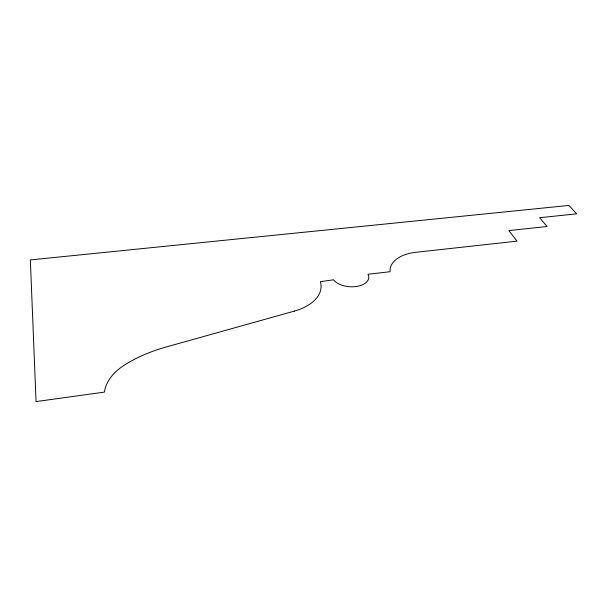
<?xml version="1.0" encoding="UTF-8"?>
<svg xmlns="http://www.w3.org/2000/svg" width="607" height="607" viewBox="0 0 607 607"><rect width="100%" height="100%" fill="white"/><g stroke="black" fill="none" stroke-linecap="round" stroke-linejoin="round"><path stroke-width="0.91" d="M294.319 311.118L165.779 347.105A129.086 88.22 -3.9 0 0 124.814 364.837A60.343 39.114 -5.5 0 0 104.427 392.114L36.048 401.568L30.35 259.917L568.941 205.432L576.65 213.861L539.638 217.708L547.112 226.502L508.81 230.592L517.096 241.138L414.702 252.421A39.485 21.86 7.3 0 0 390.104 271.716L368.009 274.258A18.498 10.44 4.3 0 1 356.772 286.451A18.498 10.44 4.3 0 1 333.509 279.812L320.367 281.648A49.008 28.097 1 0 1 294.319 311.118"/></g></svg>
